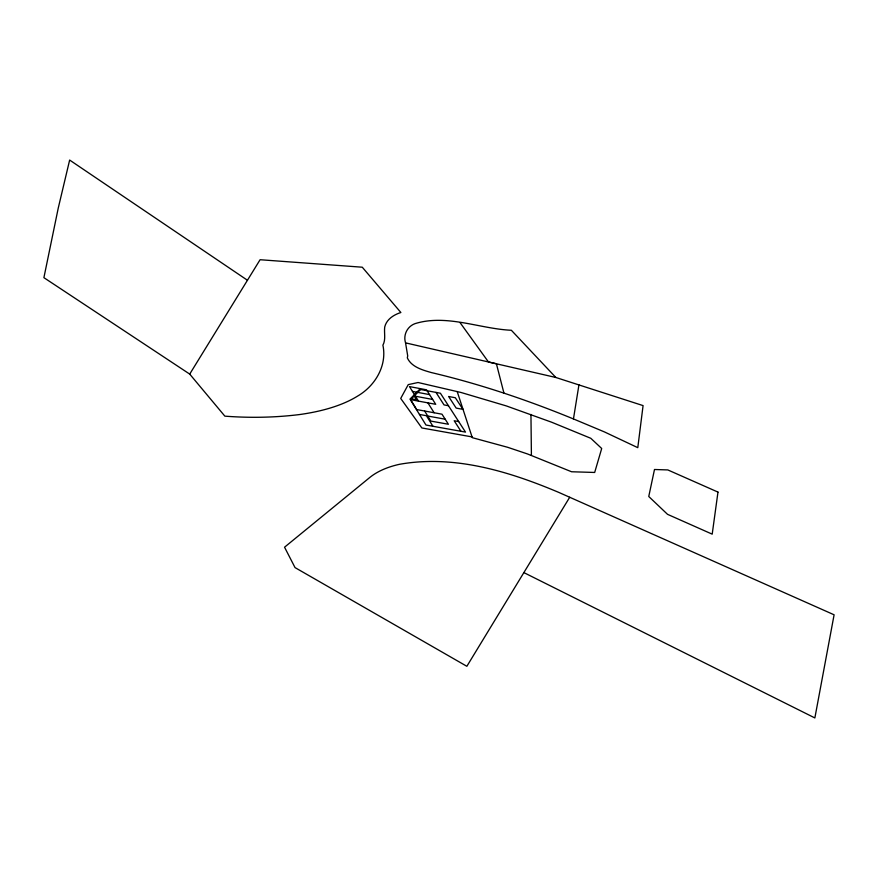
<?xml version="1.0" encoding="UTF-8"?>
<svg xmlns="http://www.w3.org/2000/svg" width="878" height="878" viewBox="0 0 878 878"><rect width="100%" height="100%" fill="white"/><g stroke="black" fill="none" stroke-linecap="round" stroke-linejoin="round"><path stroke-width="1.32" d="M555.851 377.485L511.358 330.271C479.695 328.833 446.595 313.841 415.02 323.642C407.249 326.462 403.035 335.023 405.548 342.87L555.851 377.485L643.08 405.603L637.79 447.659L604.338 431.877L573.455 418.938L578.953 384.784M569.712 497.255L466.855 666.292L295.041 567.605L284.549 547.203L369.605 477.632A191.481 85.034 25.3 0 1 399.435 464.319C453.926 454.53 509.229 471.431 559.056 492.525L834.1 614.798L814.861 717.941L523.859 572.599M189.714 374.094L260.086 259.723L362.274 267.208L400.873 312.513C393.783 314.752 386.539 319.307 384.718 327C383.938 333.19 386.035 339.336 382.907 345.186C387.242 365.632 375.158 385.804 357.774 395.989A305.105 114.744 18 0 1 299.76 414.526C274.924 417.621 249.791 418.06 224.856 416.15L189.714 374.094L43.9 277.667L58.266 208.031L69.647 160.059L247.453 280.258M410.465 399.797L420.617 389.503M472.046 436.904L421.868 427.97L400.708 398.436L408.248 384.619L418.06 382.512L461.016 392.477L506.288 405.91L551.647 422.219L590.784 438.287L601.704 448.493L594.68 472.463L571.567 471.76L527.491 453.948L507.671 447.297L472.298 437.672L457.186 391.533M419.464 414.46L426.401 415.711L432.942 426.28M458.7 421.583L454.2 420.76L460.95 431.285M427.762 416.04L445.168 419.201M411.387 398.864L416.545 399.819L414.186 396.022M448.471 405.735L444.027 404.912L435.993 392.4M412.451 391.401L429.561 394.606M415.459 396.241L432.624 399.435M573.455 418.938C527.305 399.995 479.893 384.004 431.307 372.557C422.505 370.044 411.398 366.949 407.315 357.862L407.71 355.897L405.548 342.87M460.061 322.632L488.453 361.966L496.41 363.788L503.928 393.081M427.893 402.859L434.116 412.748M418.499 401.125L409.477 386.594L426.521 389.81L435.718 404.308L410.597 399.655L416.688 409.565L441.996 414.196L448.384 424.25L430.9 421.1L424.645 411.025M530.949 414.46L531.409 455.419M717.974 492.097L712.201 534.153L667.532 514.332L648.754 496.498L654.494 469.5L667.818 469.928L717.974 492.097M419.651 389.327L410.015 399.073L425.962 425.029L465.494 432.097L440.405 393.234L419.651 389.327M462.947 409.357L456.176 408.094L448.625 396.494L455.342 397.756L462.947 409.357"/></g></svg>
